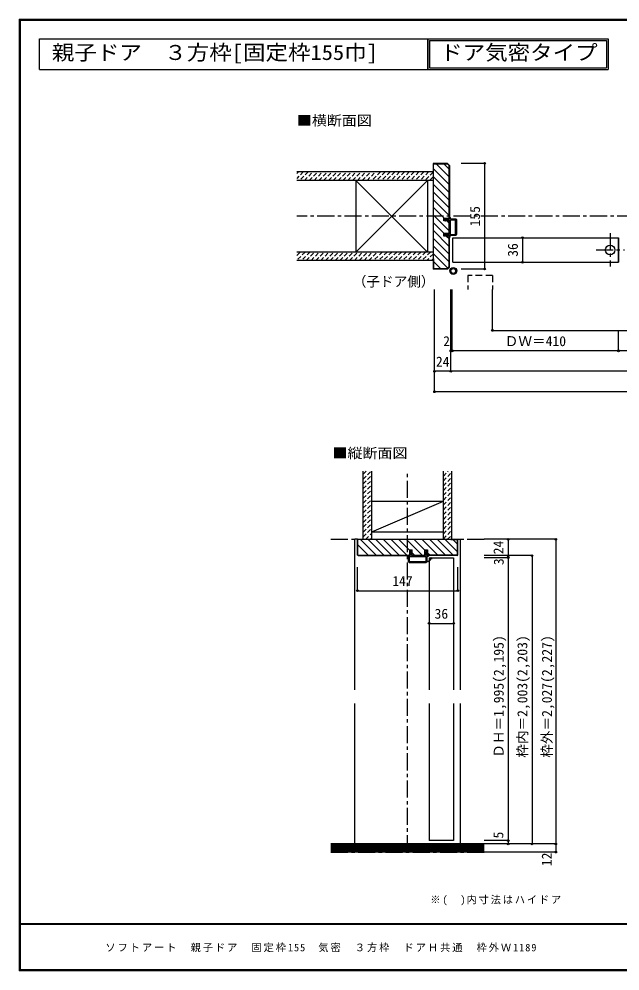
# Model space of a CAD drawing. Units: millimetres, scale not verified. Extents: x -973 to 977, y -718 to 696.
# Drawn here: x -973 to -92, y -701 to 696 of the extents above; entities that cross this region are included whole.
import ezdxf
from ezdxf.enums import TextEntityAlignment as Align

# ---------------------------------------------------------------- set-up
doc = ezdxf.new("R2010")
doc.units = ezdxf.units.MM
doc.header["$LTSCALE"] = 5
doc.header["$PDMODE"] = 32
doc.header["$PDSIZE"] = 2.5
for name, pattern in [('CHAIN1', [8, 5, -1, 1, -1]), ('DASHED1', [1.8, 1.2, -0.6]), ('DASHED2', [3, 2, -1])]:
    doc.linetypes.add(name, pattern=pattern)
for name, color, linetype in [('0-0_補助線', 7, 'Continuous'), ('0-1_通り芯', 4, 'CHAIN1'), ('0-3_仕上', 2, 'Continuous'), ('0-4_枠', 3, 'Continuous'), ('0-6_扉', 6, 'Continuous'), ('0-A_文字', 3, 'Continuous'), ('0-B_寸法', 7, 'Continuous'), ('0-C_ﾊｯﾁ', 4, 'DASHED1'), ('F-1_通り芯', 6, 'Continuous'), ('F-A_文字', 7, 'Continuous')]:
    doc.layers.add(name, color=color, linetype=linetype)
doc.styles.add('ＭＳ ゴシック', font='')
doc.styles.get('ＭＳ ゴシック').set_extended_font_data('MS Gothic')

# ---------------------------------------------------------------- blocks, each defined once
blk = doc.blocks.new('2')
at = {"layer": '0-0_補助線'}
for p, q in [((-9.846, -9.622), (-9.846, 15.078)), ((-8.846, 16.078), (0.354, 16.078)), ((-8.846, 15.878), (0.637, 15.878)), ((-8.446, 14.378), (-8.446, -8.922)), ((-8.146, 14.678), (-1.546, 14.678)), ((-1.246, 14.378), (-1.246, -8.922)), ((0.154, 11.653), (2.154, 11.653)), ((0.154, 11.653), (0.154, -8.497)), ((2.154, 10.953), (2.154, 11.653)), ((3.154, 11.653), (2.512, 10.83)), ((3.154, 11.653), (6.154, 11.653)), ((4.154, 13.753), (4.154, 13.053)), ((5.154, 13.053), (4.512, 13.876)), ((7.154, 13.053), (5.154, 13.053)), ((6.154, 10.953), (6.154, 11.653)), ((7.558, 12.258), (6.516, 10.835)), ((-1.48, -10.622), (-8.846, -10.622)), ((-1.546, -9.222), (-8.146, -9.222)), ((-1.189, -10.85), (-0.732, -12.694)), ((0.354, -12.922), (-0.441, -12.922)), ((0.154, -8.497), (2.154, -8.497)), ((4.154, -9.897), (0.154, -9.897)), ((0.154, -9.897), (0.154, -10.622)), ((0.154, -10.622), (0.645, -12.548)), ((2.154, -7.797), (2.154, -8.497)), ((3.154, -8.497), (2.512, -7.674)), ((3.154, -8.497), (6.154, -8.497)), ((4.154, -10.597), (4.154, -9.897)), ((5.154, -9.897), (4.512, -10.72)), ((7.154, -9.897), (5.154, -9.897)), ((6.154, -7.797), (6.154, -8.497)), ((7.558, -9.101), (6.516, -7.679))]:
    blk.add_line(p, q, dxfattribs=at)
for points in [[(-9.646, 15.078), (-9.646, -9.622), (-9.846, -9.622)], [(4.154, 13.053), (0.154, 13.053), (0.649, 15.723)]]:
    blk.add_lwpolyline(points, dxfattribs=at)
for centre, radius, start, end in [((-8.846, 15.078), 1, 90, 180), ((-8.846, 15.078), 0.8, 90, 180), ((-8.146, 14.378), 0.3, 90, 180), ((-1.546, 14.378), 0.3, 0, 90), ((0.354, 15.778), 0.3, 349.49875, 90), ((2.354, 10.953), 0.2, 180, 322.03043), ((4.354, 13.753), 0.2, 37.96957, 180), ((6.354, 10.953), 0.2, 180, 323.78053), ((7.154, 12.553), 0.5, 323.78053, 90), ((-8.846, -9.622), 1, 180, 270), ((-2.846, -10.72), 6, 179.06153, 259.29815), ((-8.146, -8.922), 0.3, 180, 270), ((-2.846, -10.72), 5.3, 178.93757, 259.29815), ((-1.546, -8.922), 0.3, 270, 0), ((-1.48, -10.922), 0.3, 13.9282, 90), ((-0.441, -12.622), 0.3, 193.9282, 270), ((0.354, -12.622), 0.3, 270, 14.29438), ((2.354, -7.797), 0.2, 37.96957, 180), ((4.354, -10.597), 0.2, 180, 322.03043), ((6.354, -7.797), 0.2, 36.21947, 180), ((7.154, -9.397), 0.5, 270, 36.21947), ((-3.896, -16.272), 0.35, 259.29815, 79.29815)]:
    blk.add_arc(centre, radius, start, end, dxfattribs=at)
blk.add_point((-3.896, -16.622), dxfattribs=at)
blk = doc.blocks.new('01')
at = {"layer": '0-0_補助線'}
for p, q in [((-14.5, 0.346), (-14.5, -0.449)), ((-14.3, 0.346), (-14.3, -0.449)), ((-12.045, -0.049), (-14.178, 0.444)), ((-12, 0.146), (-14.133, 0.639)), ((-11.475, 5.146), (-12.298, 4.504)), ((-12.175, 4.146), (-11.475, 4.146)), ((-12.045, -0.049), (-11.993, 0.145)), ((-11.475, 0.146), (-12, 0.146)), ((-11.475, 7.146), (-11.475, 5.146)), ((-11.475, 4.146), (-11.475, 0.146)), ((-10.68, 7.55), (-9.257, 6.508)), ((-9.375, 6.146), (-10.075, 6.146)), ((-10.075, 3.146), (-10.075, 6.146)), ((-10.075, 3.146), (-9.252, 2.504)), ((-9.375, 2.146), (-10.075, 2.146)), ((-10.075, 0.146), (-10.075, 2.146)), ((-10.075, 0.146), (10.075, 0.146)), ((10.075, 3.146), (9.252, 2.504)), ((10.68, 7.55), (9.257, 6.508)), ((9.375, 6.146), (10.075, 6.146)), ((9.375, 2.146), (10.075, 2.146)), ((10.075, 3.146), (10.075, 6.146)), ((10.075, 0.146), (10.075, 2.146)), ((11.475, 7.146), (11.475, 5.146)), ((11.475, 5.146), (12.298, 4.504)), ((12.175, 4.146), (11.475, 4.146)), ((11.475, 4.146), (11.475, 0.146)), ((11.475, 0.146), (12, 0.146)), ((12.045, -0.049), (11.993, 0.145)), ((12, 0.146), (14.133, 0.639)), ((12.045, -0.049), (14.178, 0.444)), ((14.3, 0.346), (14.3, -0.449)), ((14.5, 0.346), (14.5, -0.449)), ((-14.265, -0.741), (-12.235, -1.196)), ((-14.222, -0.546), (-12.191, -1.001)), ((-12, -1.488), (-12, -8.854)), ((-11.8, -1.488), (-11.8, -8.854)), ((-11, -9.654), (11, -9.654)), ((11, -9.854), (-11, -9.854)), ((-10.6, -1.554), (-10.6, -8.154)), ((-10.3, -1.254), (10.3, -1.254)), ((-10.3, -8.454), (10.3, -8.454)), ((10.6, -1.554), (10.6, -8.154)), ((11.8, -1.488), (11.8, -8.854)), ((12, -1.488), (12, -8.854)), ((14.222, -0.546), (12.191, -1.001)), ((14.265, -0.741), (12.235, -1.196))]:
    blk.add_line(p, q, dxfattribs=at)
for centre, radius, start, end in [((-14.2, 0.346), 0.3, 77.00048, 180), ((-14.2, 0.346), 0.1, 77.00048, 180), ((-12.175, 4.346), 0.2, 127.96957, 270), ((-10.975, 7.146), 0.5, 53.78053, 180), ((-9.375, 6.346), 0.2, 270, 53.78053), ((-9.375, 2.346), 0.2, 270, 52.03043), ((9.375, 6.346), 0.2, 126.21947, 270), ((9.375, 2.346), 0.2, 127.96957, 270), ((10.975, 7.146), 0.5, 0, 126.21947), ((12.175, 4.346), 0.2, 270, 52.03043), ((14.2, 0.346), 0.3, 0, 102.99952), ((14.2, 0.346), 0.1, 0, 102.99952), ((-14.2, -0.449), 0.3, 180, 257.3929), ((-14.2, -0.449), 0.1, 180, 257.3929), ((-12.3, -1.488), 0.3, 0, 76.0718), ((-12.3, -1.488), 0.5, 0, 76.0718), ((-11, -8.854), 1, 180, 270), ((-11, -8.854), 0.8, 180, 270), ((-10.3, -1.554), 0.3, 90, 180), ((-10.3, -8.154), 0.3, 180, 270), ((10.3, -1.554), 0.3, 0, 90), ((10.3, -8.154), 0.3, 270, 0), ((11, -8.854), 1, 270, 0), ((11, -8.854), 0.8, 270, 0), ((12.3, -1.488), 0.5, 103.9282, 180), ((12.3, -1.488), 0.3, 103.9282, 180), ((14.2, -0.449), 0.1, 282.6071, 0), ((14.2, -0.449), 0.3, 282.6071, 0)]:
    blk.add_arc(centre, radius, start, end, dxfattribs=at)

msp = doc.modelspace()

# ---------------------------------------------------------------- linework, layer by layer
at = {"layer": '0-0_補助線'}
for radius in [5, 3.5]:
    msp.add_circle((-336.383, 326.172), radius, dxfattribs=at)
at = {"layer": '0-1_通り芯'}
for p, q in [((569.153, 406.5), (-565.847, 406.5)), ((-403.347, -526.5), (-403.347, 32.5)), ((-515.847, -67.5), (-290.847, -67.5)), ((-515.847, -526.5), (-290.847, -526.5))]:
    msp.add_line(p, q, dxfattribs=at)
at = {"layer": '0-1_通り芯', "color": 7}
for p, q in [((-106.384, 381.796), (-106.384, 332.563)), ((-126.919, 357), (-85.133, 357))]:
    msp.add_line(p, q, dxfattribs=at)
at = {"layer": '0-1_通り芯', "color": 7, "linetype": 'Continuous'}
msp.add_circle((-106.384, 357), 7, dxfattribs=at)
at = {"layer": '0-3_仕上'}
for p, q in [((-365.847, 471.5), (-565.847, 471.5)), ((-365.847, 459), (-565.847, 459)), ((-365.847, 354), (-565.847, 354)), ((-365.847, 341.5), (-565.847, 341.5)), ((-468.347, -67.5), (-468.347, 32.5)), ((-455.847, -67.5), (-455.847, 32.5)), ((-350.847, -67.5), (-350.847, 32.5)), ((-338.347, -67.5), (-338.347, 32.5)), ((-290.847, -514.5), (-515.847, -514.5)), ((-290.847, -526.5), (-515.847, -526.5))]:
    msp.add_line(p, q, dxfattribs=at)
at = {"layer": '0-3_仕上', "color": 3}
for p, q in [((-479.347, 459), (-479.347, 354)), ((-374.347, 459), (-374.347, 354)), ((-455.847, -11.5), (-350.847, -11.5)), ((-455.847, -56.5), (-350.847, -56.5))]:
    msp.add_line(p, q, dxfattribs=at)
at = {"layer": '0-3_仕上', "color": 7}
for p, q in [((-374.347, 354), (-479.347, 459)), ((-479.347, 354), (-374.347, 459)), ((-455.847, -56.5), (-350.847, -11.5)), ((-290.847, -516), (-515.847, -516)), ((-290.847, -517.5), (-515.847, -517.5)), ((-290.847, -519), (-515.847, -519)), ((-290.847, -520.5), (-515.847, -520.5)), ((-290.847, -522), (-515.847, -522)), ((-290.847, -523.5), (-515.847, -523.5)), ((-290.847, -525), (-515.847, -525))]:
    msp.add_line(p, q, dxfattribs=at)
at = {"layer": '0-4_枠'}
for p, q in [((-365.847, 484), (-365.847, 329)), ((-344.675, 484), (-365.847, 484)), ((-344.883, 483.5), (-342.347, 480.964)), ((-344.675, 484), (-341.847, 481.172)), ((-342.347, 403.5), (-342.347, 480.964)), ((-341.847, 481.172), (-341.847, 403.5)), ((-365.347, 469), (-365.847, 469)), ((-341.847, 399.8), (-350.347, 399.8)), ((-342.347, 381.2), (-342.347, 399.8)), ((-341.847, 381.2), (-341.847, 399.8)), ((-350.347, 377.5), (-350.347, 381.2)), ((-341.847, 381.2), (-350.347, 381.2)), ((-341.847, 377.5), (-350.347, 377.5)), ((-342.347, 332.036), (-342.347, 377.5)), ((-341.847, 331.828), (-341.847, 377.5)), ((-365.347, 344), (-365.847, 344)), ((-365.347, 344), (-365.347, 329.5)), ((-344.675, 329), (-365.847, 329)), ((-344.882, 329.5), (-365.347, 329.5)), ((-344.882, 329.5), (-342.347, 332.036)), ((-344.675, 329), (-341.847, 331.828)), ((-476.847, -67.5), (-329.847, -67.5)), ((-476.347, -90.586), (-476.347, -68)), ((-466.847, -68), (-476.347, -68)), ((-466.847, -67.5), (-466.847, -68)), ((-339.847, -68), (-339.847, -67.5)), ((-339.847, -68), (-330.347, -68)), ((-330.347, -90.586), (-330.347, -68)), ((-400.347, -83), (-396.647, -83)), ((-400.347, -91.5), (-400.347, -83)), ((-396.647, -91.5), (-396.647, -83)), ((-378.047, -91.5), (-378.047, -83)), ((-475.933, -91), (-476.347, -90.586)), ((-476.14, -91.5), (-400.347, -91.5)), ((-475.933, -91), (-400.347, -91)), ((-396.647, -91), (-378.047, -91)), ((-396.647, -91.5), (-378.047, -91.5)), ((-330.761, -91), (-374.347, -91)), ((-330.554, -91.5), (-374.347, -91.5)), ((-330.761, -91), (-330.347, -90.586))]:
    msp.add_line(p, q, dxfattribs=at)
at = {"layer": '0-4_枠', "color": 4}
for p, q in [((-476.847, -67.5), (-480.847, -67.5)), ((-480.847, -288.25), (-480.847, -67.5)), ((-329.847, -67.5), (-325.847, -67.5)), ((-325.847, -288.25), (-325.847, -67.5)), ((-480.847, -514.5), (-480.847, -308.25)), ((-325.847, -514.5), (-325.847, -308.25))]:
    msp.add_line(p, q, dxfattribs=at)
at = {"layer": '0-4_枠'}
for points in [[(-365.347, 469), (-365.347, 483.5), (-344.883, 483.5)], [(-350.347, 399.8), (-350.347, 403.5), (-341.847, 403.5)], [(-476.14, -91.5), (-476.847, -90.793), (-476.847, -67.5)], [(-330.554, -91.5), (-329.847, -90.793), (-329.847, -67.5)], [(-378.047, -83), (-374.347, -83), (-374.347, -91.5)]]:
    msp.add_lwpolyline(points, dxfattribs=at)
at = {"layer": '0-6_扉'}
for p, q in [((-336.847, 339), (-336.847, 375)), ((-336.847, 375), (-93.884, 375)), ((-93.884, 339), (-93.884, 375)), ((-93.884, 375), (-93.884, 339)), ((-336.847, 339), (-93.884, 339)), ((-371.847, -94.5), (-335.847, -94.5)), ((-371.847, -94.5), (-371.847, -288.25)), ((-335.847, -94.5), (-335.847, -288.25)), ((-371.847, -308.25), (-371.847, -509.5)), ((-335.847, -308.25), (-335.847, -509.5)), ((-335.847, -509.5), (-371.847, -509.5))]:
    msp.add_line(p, q, dxfattribs=at)
at = {"layer": '0-6_扉', "linetype": 'DASHED2'}
msp.add_line((-278.852, 319.724), (-278.852, 299), dxfattribs=at)
msp.add_lwpolyline([(-278.852, 319.724), (-314.852, 319.724), (-314.852, 299)], dxfattribs=at)
at = {"layer": '0-A_文字'}
for p, q in [((-373.753, 621.667), (-373.753, 666.667)), ((-373.753, 666.667), (-373.753, 621.667)), ((-371.253, 664.167), (-111.649, 664.167)), ((-371.253, 664.167), (-371.253, 624.167)), ((-111.649, 664.167), (-111.649, 624.167)), ((-943.333, 621.667), (-373.753, 621.667)), ((-373.753, 621.667), (-109.149, 621.667)), ((-371.253, 624.167), (-111.649, 624.167))]:
    msp.add_line(p, q, dxfattribs=at)
for points in [[(-943.333, 621.667), (-943.333, 666.667), (-373.753, 666.667)], [(-373.753, 666.667), (-373.753, 621.667), (-373.753, 666.667)], [(-373.753, 666.667), (-109.149, 666.667), (-109.149, 621.667)]]:
    msp.add_lwpolyline(points, dxfattribs=at)
at = {"layer": '0-B_寸法', "color": 4}
for p, q in [((-290.425, 484), (-324.947, 484)), ((-234.837, 375), (-234.837, 339)), ((-363.847, 149), (-363.847, 299)), ((-339.847, 179), (-339.847, 299)), ((-337.847, 209), (-337.847, 299)), ((-278.852, 239), (-278.852, 299)), ((-278.852, 239), (285.158, 239)), ((-93.884, 209), (-93.884, 239)), ((345.153, 209), (-339.847, 209)), ((369.153, 179), (-363.847, 179)), ((369.153, 149), (-363.847, 149)), ((-185.99, -67.5), (-290.847, -67.5)), ((-255.847, -67.5), (-255.847, -514.5)), ((-185.99, -67.5), (-185.99, -526.5)), ((-220.847, -91.5), (-290.847, -91.5)), ((-255.847, -94.5), (-290.847, -94.5)), ((-220.847, -91.5), (-220.847, -514.5)), ((-476.847, -142.922), (-476.847, -108.4)), ((-371.847, -190.882), (-335.847, -190.882)), ((-255.847, -509.5), (-290.847, -509.5)), ((-185.99, -514.5), (-290.847, -514.5)), ((-185.99, -526.5), (-290.847, -526.5))]:
    msp.add_line(p, q, dxfattribs=at)
for points in [[(-290.425, 484), (-290.425, 329), (-324.947, 329)], [(-476.847, -142.922), (-329.847, -142.922), (-329.847, -108.4)]]:
    msp.add_lwpolyline(points, dxfattribs=at)
at = {"layer": '0-B_寸法'}
for p in [(-290.425, 484), (-234.837, 375), (-234.837, 339), (-290.425, 329), (-278.852, 239), (-339.847, 209), (-337.847, 209), (-93.884, 209), (-363.847, 179), (-339.847, 179), (-363.847, 149), (-255.847, -67.5), (-185.99, -67.5), (-255.847, -91.5), (-255.847, -94.5), (-220.847, -91.5), (-476.847, -142.922), (-329.847, -142.922), (-371.847, -190.882), (-335.847, -190.882), (-255.847, -509.5), (-255.847, -514.5), (-220.847, -514.5), (-185.99, -514.5), (-185.99, -526.5)]:
    msp.add_point(p, dxfattribs=at)
at = {"layer": '0-C_ﾊｯﾁ', "linetype": 'Continuous'}
for p, q in [((-365.347, 475.853), (-342.347, 452.853)), ((-361.68, 483.5), (-342.347, 464.166)), ((-350.367, 483.5), (-342.347, 475.48)), ((-365.847, 465.039), (-342.347, 441.539)), ((-365.847, 453.726), (-342.347, 430.225)), ((-365.847, 442.412), (-342.347, 418.912)), ((-365.847, 431.098), (-342.347, 407.598)), ((-365.847, 419.784), (-349.563, 403.5)), ((-365.847, 408.47), (-342.347, 384.97)), ((-365.847, 397.157), (-349.89, 381.2)), ((-345.863, 399.8), (-342.347, 396.284)), ((-365.847, 385.843), (-342.347, 362.343)), ((-346.19, 377.5), (-342.347, 373.657)), ((-365.847, 374.529), (-342.347, 351.029)), ((-365.847, 363.216), (-342.347, 339.716)), ((-365.847, 351.902), (-344.164, 330.219)), ((-365.347, 340.088), (-354.759, 329.5)), ((-472.7, -68), (-449.7, -91)), ((-461.886, -67.5), (-438.386, -91)), ((-450.572, -67.5), (-427.072, -91)), ((-439.259, -67.5), (-415.759, -91)), ((-427.945, -67.5), (-404.445, -91)), ((-416.631, -67.5), (-400.347, -83.784)), ((-405.317, -67.5), (-381.817, -91)), ((-394.004, -67.5), (-378.047, -83.457)), ((-382.69, -67.5), (-359.19, -91)), ((-371.376, -67.5), (-347.876, -91)), ((-360.063, -67.5), (-336.563, -91)), ((-348.749, -67.5), (-330.347, -85.902)), ((-336.935, -68), (-330.347, -74.588)), ((-476.347, -75.667), (-461.013, -91)), ((-396.647, -87.484), (-393.131, -91)), ((-374.347, -87.157), (-370.504, -91))]:
    msp.add_line(p, q, dxfattribs=at)
at = {"layer": '0-C_ﾊｯﾁ'}
for p, q in [((-565.847, 469.168), (-563.515, 471.5)), ((-556.444, 471.5), (-565.847, 462.097)), ((-549.373, 471.5), (-561.873, 459)), ((-554.802, 459), (-542.302, 471.5)), ((-547.731, 459), (-535.231, 471.5)), ((-540.66, 459), (-528.16, 471.5)), ((-533.589, 459), (-521.089, 471.5)), ((-526.518, 459), (-514.018, 471.5)), ((-519.447, 459), (-506.947, 471.5)), ((-512.376, 459), (-499.876, 471.5)), ((-505.305, 459), (-492.805, 471.5)), ((-498.234, 459), (-485.734, 471.5)), ((-491.162, 459), (-478.662, 471.5)), ((-484.091, 459), (-471.591, 471.5)), ((-477.02, 459), (-464.52, 471.5)), ((-469.949, 459), (-457.449, 471.5)), ((-462.878, 459), (-450.378, 471.5)), ((-443.307, 471.5), (-455.807, 459)), ((-436.236, 471.5), (-448.736, 459)), ((-429.165, 471.5), (-441.665, 459)), ((-422.094, 471.5), (-434.594, 459)), ((-415.023, 471.5), (-427.523, 459)), ((-407.952, 471.5), (-420.452, 459)), ((-400.881, 471.5), (-413.381, 459)), ((-393.81, 471.5), (-406.31, 459)), ((-386.739, 471.5), (-399.239, 459)), ((-379.668, 471.5), (-392.168, 459)), ((-372.596, 471.5), (-385.096, 459)), ((-365.847, 471.178), (-378.025, 459)), ((-365.847, 464.107), (-370.954, 459)), ((-565.847, 348.96), (-560.807, 354)), ((-553.736, 354), (-565.847, 341.889)), ((-546.665, 354), (-559.165, 341.5)), ((-552.094, 341.5), (-539.594, 354)), ((-545.023, 341.5), (-532.523, 354)), ((-537.952, 341.5), (-525.452, 354)), ((-530.881, 341.5), (-518.381, 354)), ((-523.81, 341.5), (-511.31, 354)), ((-516.739, 341.5), (-504.239, 354)), ((-509.668, 341.5), (-497.168, 354)), ((-502.596, 341.5), (-490.096, 354)), ((-495.525, 341.5), (-483.025, 354)), ((-488.454, 341.5), (-475.954, 354)), ((-481.383, 341.5), (-468.883, 354)), ((-474.312, 341.5), (-461.812, 354)), ((-467.241, 341.5), (-454.741, 354)), ((-460.17, 341.5), (-447.67, 354)), ((-440.599, 354), (-453.099, 341.5)), ((-433.528, 354), (-446.028, 341.5)), ((-426.457, 354), (-438.957, 341.5)), ((-419.386, 354), (-431.886, 341.5)), ((-412.315, 354), (-424.815, 341.5)), ((-405.244, 354), (-417.744, 341.5)), ((-398.173, 354), (-410.673, 341.5)), ((-391.101, 354), (-403.601, 341.5)), ((-384.03, 354), (-396.53, 341.5)), ((-376.959, 354), (-389.459, 341.5)), ((-369.888, 354), (-382.388, 341.5)), ((-365.847, 350.97), (-375.317, 341.5)), ((-365.847, 343.899), (-368.246, 341.5)), ((-468.347, 20.96), (-456.807, 32.5)), ((-468.347, 28.031), (-463.878, 32.5)), ((-350.847, 25.323), (-343.67, 32.5)), ((-350.847, 32.394), (-350.741, 32.5)), ((-350.847, 18.252), (-338.347, 30.752)), ((-468.347, 13.889), (-455.847, 26.389)), ((-468.347, 6.818), (-455.847, 19.318)), ((-350.847, 11.181), (-338.347, 23.681)), ((-350.847, 4.11), (-338.347, 16.61)), ((-468.347, -0.253), (-455.847, 12.247)), ((-468.347, -7.324), (-455.847, 5.176)), ((-350.847, -2.961), (-338.347, 9.539)), ((-350.847, -10.032), (-338.347, 2.468)), ((-468.347, -14.395), (-455.847, -1.895)), ((-468.347, -21.466), (-455.847, -8.966)), ((-350.847, -17.103), (-338.347, -4.603)), ((-350.847, -24.174), (-338.347, -11.674)), ((-468.347, -28.537), (-455.847, -16.037)), ((-468.347, -35.608), (-455.847, -23.108)), ((-350.847, -31.245), (-338.347, -18.745)), ((-350.847, -38.317), (-338.347, -25.817)), ((-468.347, -42.679), (-455.847, -30.179)), ((-468.347, -49.751), (-455.847, -37.251)), ((-350.847, -45.388), (-338.347, -32.888)), ((-350.847, -52.459), (-338.347, -39.959)), ((-468.347, -56.822), (-455.847, -44.322)), ((-468.347, -63.893), (-455.847, -51.393)), ((-350.847, -59.53), (-338.347, -47.03)), ((-350.847, -66.601), (-338.347, -54.101)), ((-464.811, -67.428), (-455.847, -58.464)), ((-457.812, -67.5), (-455.847, -65.535)), ((-344.675, -67.5), (-338.347, -61.172))]:
    msp.add_line(p, q, dxfattribs=at)
at = {"layer": 'F-1_通り芯'}
for p, q in [((-973.347, 695.833), (-973.347, -700.833)), ((-973.347, 695.833), (976.653, 695.833)), ((-973.347, 695), (976.653, 695)), ((-973.347, 694.167), (976.653, 694.167)), ((-972.514, 695.833), (-972.514, -700.833)), ((-971.68, 695.833), (-971.68, -700.833)), ((976.653, -631.667), (-973.347, -631.667)), ((976.653, -632.5), (-973.347, -632.5)), ((976.653, -699.167), (-973.347, -699.167)), ((976.653, -700), (-973.347, -700)), ((976.653, -700.833), (-973.347, -700.833))]:
    msp.add_line(p, q, dxfattribs=at)

# ---------------------------------------------------------------- block references
at = {"layer": '0-0_補助線', "rotation": 90}
for name, p in [('01', (-341.701, 390.5)), ('2', (-385.769, -91.654))]:
    msp.add_blockref(name, p, dxfattribs=at)

# ---------------------------------------------------------------- texts
at = {"layer": '0-A_文字', "style": 'ＭＳ ゴシック', "width": 1.1}
for s, p in [('親子ドア\u3000３方枠[固定枠155巾]', (-925.208, 629.167)), ('ドア気密タイプ', (-355.628, 629.167))]:
    msp.add_text(s, height=21.99, dxfattribs=at).set_placement(p, align=Align.BOTTOM_LEFT)
at = {"layer": '0-A_文字', "color": 7, "style": 'ＭＳ ゴシック', "width": 1.1}
for s, p in [('■横断面図', (-565.847, 535.24)), ('■縦断面図', (-513.547, 47.256))]:
    msp.add_text(s, height=14.66, dxfattribs=at).set_placement(p, align=Align.BOTTOM_LEFT)
at = {"layer": '0-A_文字', "color": 7, "style": 'ＭＳ ゴシック'}
msp.add_text('（子ドア側）', height=14.66, dxfattribs=at).set_placement((-483.847, 299), align=Align.BOTTOM_LEFT)
at = {"layer": '0-A_文字', "color": 7, "insert": (-370.051, -604.63), "char_height": 11, "attachment_point": 7, "style": 'ＭＳ ゴシック'}
msp.add_mtext('\\T1.18;※(\u3000)内寸法はハイドア', dxfattribs=at)
at = {"layer": '0-B_寸法', "style": 'ＭＳ ゴシック'}
for s, p in [('155', (-292.925, 391.5)), ('36', (-237.337, 347)), ('24', (-258.347, -89.5)), ('3', (-258.01, -105.385)), ('ＤＨ＝1,995(2,195)', (-258.027, -388)), ('枠内＝2,003(2,203)', (-223.347, -388)), ('枠外＝2,027(2,227)', (-187.333, -388)), ('5', (-258.556, -506.466)), ('12', (-187.66, -547.131))]:
    msp.add_text(s, height=14.66, rotation=90, dxfattribs=at).set_placement(p, align=Align.BOTTOM_LEFT)
for s, p in [('2', (-351.169, 211.5)), ('ＤＷ＝410', (-260.865, 211.5)), ('24', (-361.847, 181.5)), ('147', (-425.847, -140.422)), ('36', (-363.847, -188.382))]:
    msp.add_text(s, height=14.66, dxfattribs=at).set_placement(p, align=Align.BOTTOM_LEFT)
at = {"layer": 'F-A_文字', "insert": (-846.68, -673.333), "char_height": 11, "attachment_point": 7, "style": 'ＭＳ ゴシック'}
msp.add_mtext('\\T1.19;ソフトアート\u3000親子ドア\u3000固定枠155\u3000気密\u3000３方枠\u3000ドアＨ共通\u3000枠外Ｗ1189', dxfattribs=at)

doc.saveas('drawing.dxf')
